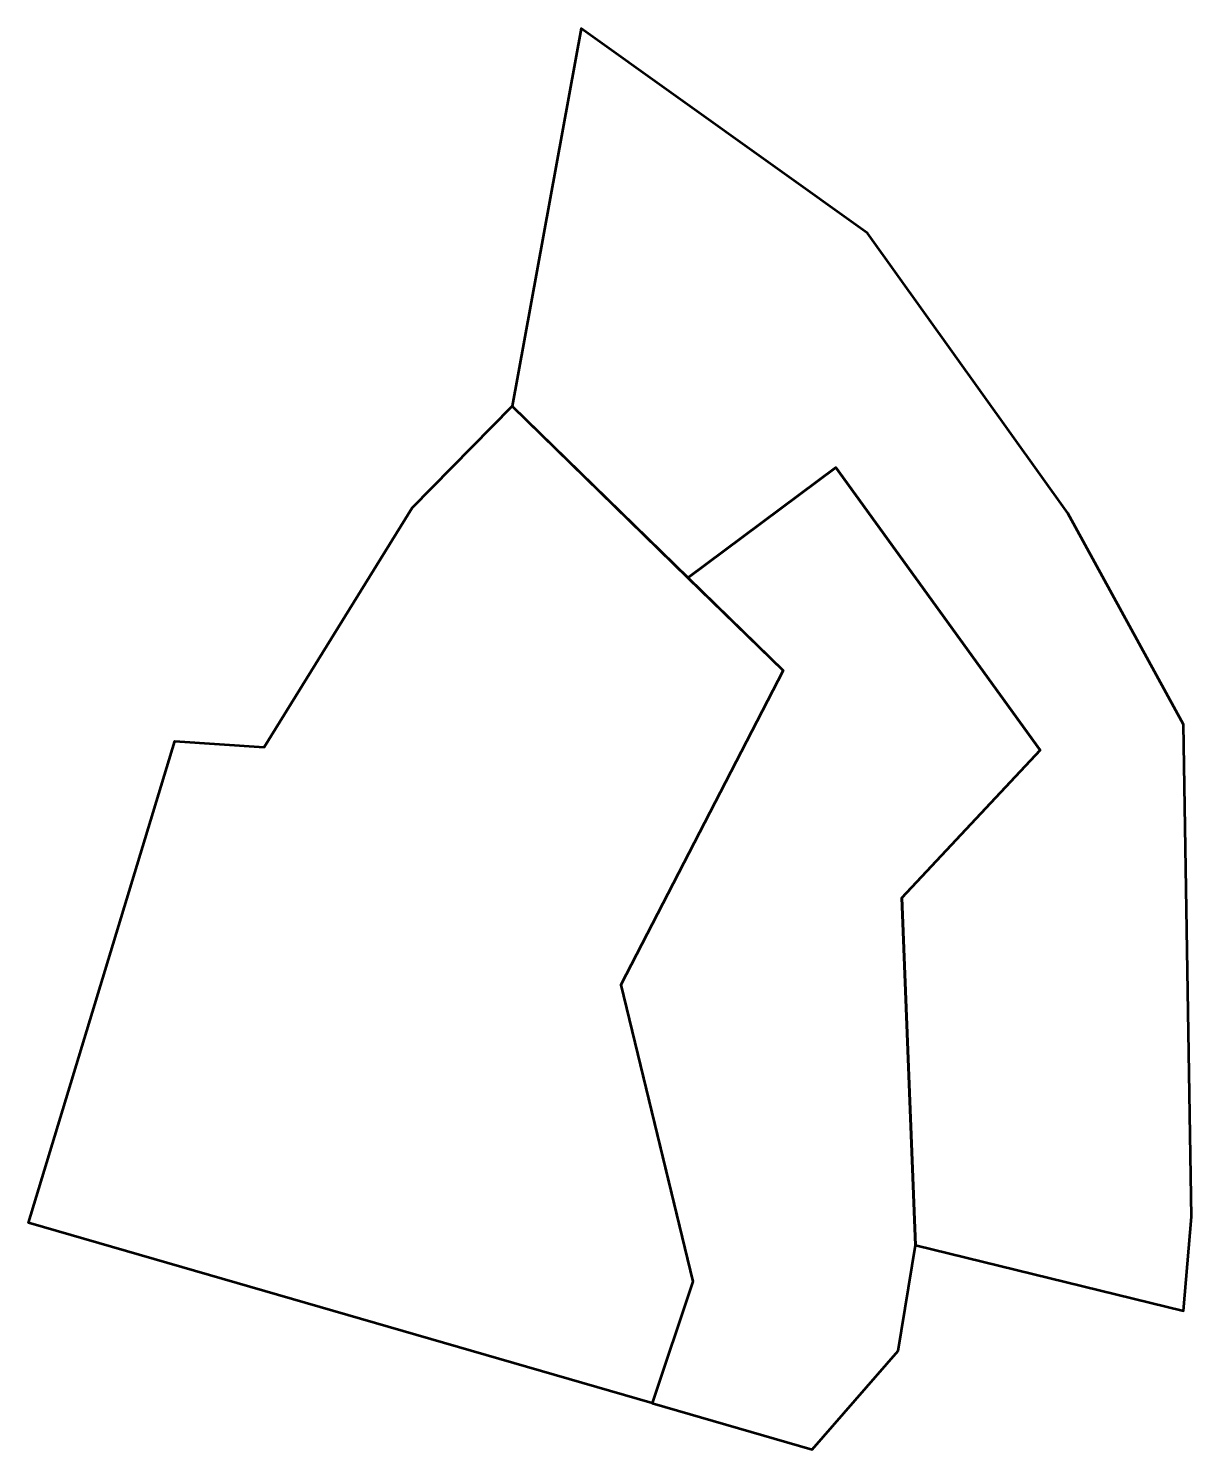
# Model space of a CAD drawing. Header units: metres. Extents: x 807673 to 807766, y 9157315 to 9157429.
import ezdxf

# ---------------------------------------------------------------- set-up
doc = ezdxf.new("R2010")
doc.units = ezdxf.units.M
doc.header["$MEASUREMENT"] = 0
doc.layers.add('2868-21039', color=1, linetype='Continuous')

msp = doc.modelspace()

# ---------------------------------------------------------------- linework, layer by layer
at = {"layer": '2868-21039', "color": 3, "lineweight": 53, "true_color": 0x00ff00}
for points in [[(807737.47, 9157393.43), (807753.85, 9157370.78), (807742.77, 9157358.95), (807743.86, 9157331.09), (807765.35, 9157325.83), (807765.99, 9157333.38), (807765.33, 9157372.83), (807756.07, 9157389.78), (807740.01, 9157412.21), (807717.08, 9157428.62), (807711.55, 9157398.36), (807725.63, 9157384.6)], [(807737.47, 9157393.43), (807753.85, 9157370.78), (807742.77, 9157358.95), (807743.86, 9157331.09), (807765.35, 9157325.83), (807765.99, 9157333.38), (807765.33, 9157372.83), (807756.07, 9157389.78), (807740.01, 9157412.21), (807717.08, 9157428.62), (807711.55, 9157398.36), (807725.63, 9157384.6)], [(807726.02, 9157328.19), (807722.76, 9157318.43), (807735.58, 9157314.72), (807742.48, 9157322.63), (807743.86, 9157331.09), (807742.77, 9157358.95), (807753.85, 9157370.78), (807737.47, 9157393.43), (807725.63, 9157384.6), (807733.26, 9157377.15), (807720.25, 9157351.97)], [(807726.02, 9157328.19), (807722.76, 9157318.43), (807735.58, 9157314.72), (807742.48, 9157322.63), (807743.86, 9157331.09), (807742.77, 9157358.95), (807753.85, 9157370.78), (807737.47, 9157393.43), (807725.63, 9157384.6), (807733.26, 9157377.15), (807720.25, 9157351.97), (807724.1, 9157336.12)]]:
    msp.add_lwpolyline(points, close=True, dxfattribs=at)
at = {"layer": '2868-21039', "color": 254, "lineweight": 53, "true_color": 0xcccccc}
msp.add_lwpolyline([(807733.26, 9157377.15), (807720.25, 9157351.97), (807726.02, 9157328.19), (807722.76, 9157318.43), (807672.78, 9157332.89), (807684.51, 9157371.49), (807691.67, 9157371.03), (807703.52, 9157390.19), (807711.55, 9157398.36)], close=True, dxfattribs=at)
msp.add_lwpolyline([(807733.26, 9157377.15), (807720.25, 9157351.97), (807726.02, 9157328.19), (807722.76, 9157318.43), (807672.78, 9157332.89), (807684.51, 9157371.49), (807691.67, 9157371.03), (807703.52, 9157390.19), (807711.55, 9157398.36)], close=True, dxfattribs=at)

doc.saveas('drawing.dxf')
